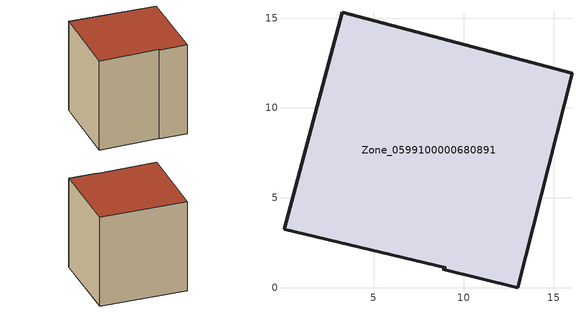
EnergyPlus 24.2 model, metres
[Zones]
Zone_0599100000680891
 floor ground (C_G): 8.83,1.03 8.99,1.12 0.01,3.25 3.26,15.32 16.03,11.92 13.01,0 z2.89
 wall outside (C_F): 13.01,0 16.03,11.92 3.26,15.32 0.01,3.25 8.99,1.12 8.83,1.03 13.01,0 z2.89:17.23
 roof outside (C_R): 8.99,1.12 8.83,1.03 13.01,0 16.03,11.92 3.26,15.32 0.01,3.25 z17.23
[BUILDING]
Pand.0599100000680891: North Axis=0; Terrain=City; Loads Convergence Tolerance Value=0.04; Temperature Convergence Tolerance Value=0.4; Solar Distribution=FullExterior; Maximum Number of Warmup Days=25; Minimum Number of Warmup Days=1
[Site:Location]
Rotterdam.The.Hague.AP_ZH_NLD Design_Conditions: Latitude=51.96; Longitude=4.45; Time Zone=1; Elevation=-4.5
[SITE:GROUNDTEMPERATURE:BUILDINGSURFACE]
18, 18, 18, 18, 18, 18, 18, 18, 18, 18, 18, 18
[MATERIAL] Thermal Absorptance=0.9; Solar Absorptance=0.7; Visible Absorptance=0.7
Name | Roughness | Thickness | Conductivity | Density | Specific Heat
G.TI.1946 | MediumSmooth | 0.15 | 1 | 540 | 1210
F.TI.1946 | Rough | 0.3 | 0.857143 | 1920 | 840
R.TI.1946 | MediumRough | 0.2 | 0.1 | 1500 | 1000
[CONSTRUCTION]
C_G: G.TI.1946
C_F: F.TI.1946
C_R: R.TI.1946
[ZONE]
Zone_0599100000680891: Type=1; Multiplier=1; Ceiling Height=Autocalculate; Volume=Autocalculate; Floor Area=autocalculate; Part of Total Floor Area=Yes
[ZONEINFILTRATION:DESIGNFLOWRATE]
Infil_Zone_0599100000680891: Zone or ZoneList or Space or SpaceList=Zone_0599100000680891; Schedule=AlwaysOn; Design Flow Rate Calculation Method=Flow/Area; Flow Rate per Floor Area=0.003; Constant Term Coefficient=1; Temperature Term Coefficient=0; Velocity Term Coefficient=0; Velocity Squared Term Coefficient=0
[HVACTEMPLATE:ZONE:IDEALLOADSAIRSYSTEM]
Zone_0599100000680891: Maximum Heating Supply Air Temperature=50; Minimum Cooling Supply Air Temperature=13; Maximum Heating Supply Air Humidity Ratio=0.0156; Minimum Cooling Supply Air Humidity Ratio=0.0077; Heating Limit=NoLimit; Cooling Limit=NoLimit; Dehumidification Control Type=ConstantSensibleHeatRatio; Cooling Sensible Heat Ratio=0.7; Dehumidification Setpoint=60; Humidification Control Type=None; Humidification Setpoint=30; Outdoor Air Method=None; Outdoor Air Flow Rate per Person=0.00944; Outdoor Air Flow Rate per Zone Floor Area=0; Outdoor Air Flow Rate per Zone=0; Demand Controlled Ventilation Type=None; Outdoor Air Economizer Type=NoEconomizer; Heat Recovery Type=None; Sensible Heat Recovery Effectiveness=0.7; Latent Heat Recovery Effectiveness=0.65
[ZONECONTROL:THERMOSTAT]
ThermostatControl_Zone_0599100000680891: Zone or ZoneList=Zone_0599100000680891; Control Type Schedule=DualSetpointControlType; Control 1=Thermostat_Zone_0599100000680891; Temperature Difference Between Cutout And Setpoint=0
[THERMOSTATSETPOINT:DUALSETPOINT]
Thermostat_Zone_0599100000680891: Heating Setpoint Temperature Schedule=HeatingSetpoint_Zone_0599100000680891; Cooling Setpoint Temperature Schedule=CoolingSetpoint_Zone_0599100000680891
[SCHEDULE:COMPACT]
HeatingSetpoint_Zone_0599100000680891: Through: 12/31, For: AllDays, Until: 24:00, 21
CoolingSetpoint_Zone_0599100000680891: Through: 12/31, For: AllDays, Until: 24:00, 24
DualSetpointControlType: Through: 12/31, For: AllDays, Until: 24:00, 4
AlwaysOn: Through: 12/31, For: AllDays, Until: 24:00, 1
